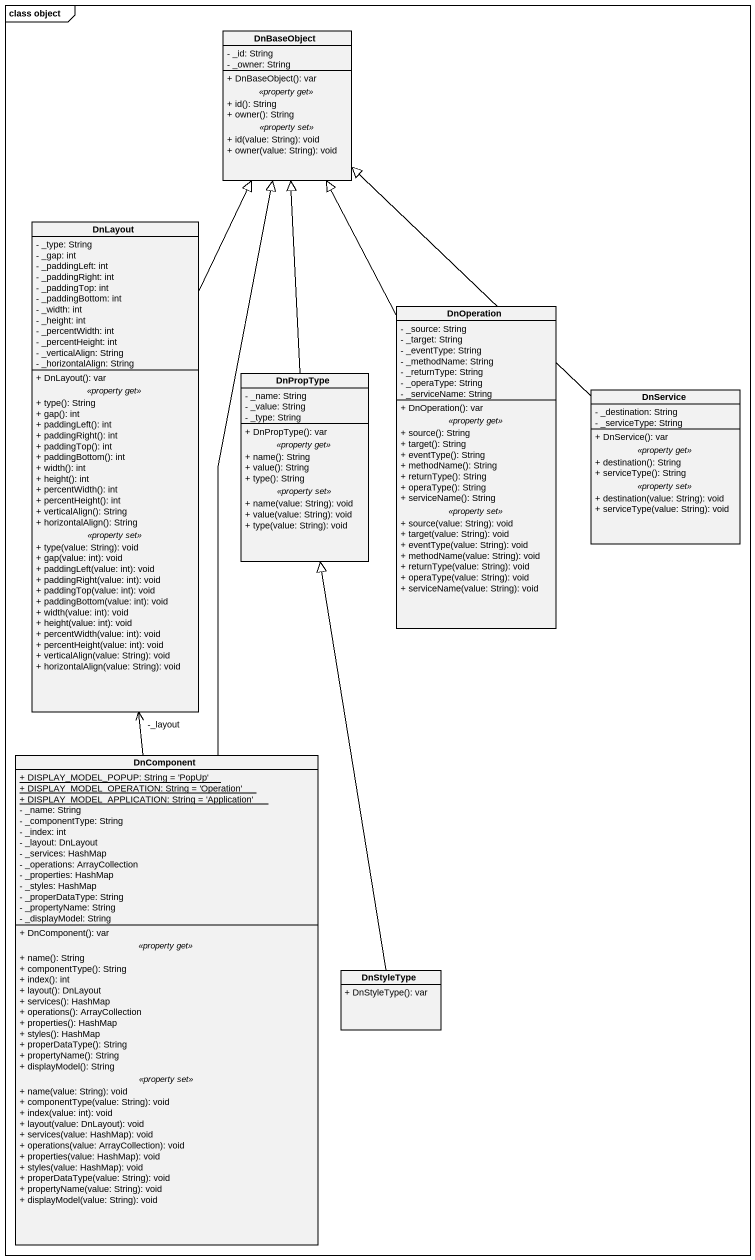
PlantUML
@startuml
mainframe class object
hide circle
hide empty members
skinparam classAttributeIconSize 0
class DnBaseObject {
  - _id: String
  - _owner: String
  --
  + DnBaseObject(): var
  .. <<property get>> ..
  + id(): String
  + owner(): String
  .. <<property set>> ..
  + id(value: String): void
  + owner(value: String): void
}
class DnLayout {
  - _type: String
  - _gap: int
  - _paddingLeft: int
  - _paddingRight: int
  - _paddingTop: int
  - _paddingBottom: int
  - _width: int
  - _height: int
  - _percentWidth: int
  - _percentHeight: int
  - _verticalAlign: String
  - _horizontalAlign: String
  --
  + DnLayout(): var
  .. <<property get>> ..
  + type(): String
  + gap(): int
  + paddingLeft(): int
  + paddingRight(): int
  + paddingTop(): int
  + paddingBottom(): int
  + width(): int
  + height(): int
  + percentWidth(): int
  + percentHeight(): int
  + verticalAlign(): String
  + horizontalAlign(): String
  .. <<property set>> ..
  + type(value: String): void
  + gap(value: int): void
  + paddingLeft(value: int): void
  + paddingRight(value: int): void
  + paddingTop(value: int): void
  + paddingBottom(value: int): void
  + width(value: int): void
  + height(value: int): void
  + percentWidth(value: int): void
  + percentHeight(value: int): void
  + verticalAlign(value: String): void
  + horizontalAlign(value: String): void
}
class DnOperation {
  - _source: String
  - _target: String
  - _eventType: String
  - _methodName: String
  - _returnType: String
  - _operaType: String
  - _serviceName: String
  --
  + DnOperation(): var
  .. <<property get>> ..
  + source(): String
  + target(): String
  + eventType(): String
  + methodName(): String
  + returnType(): String
  + operaType(): String
  + serviceName(): String
  .. <<property set>> ..
  + source(value: String): void
  + target(value: String): void
  + eventType(value: String): void
  + methodName(value: String): void
  + returnType(value: String): void
  + operaType(value: String): void
  + serviceName(value: String): void
}
class DnPropType {
  - _name: String
  - _value: String
  - _type: String
  --
  + DnPropType(): var
  .. <<property get>> ..
  + name(): String
  + value(): String
  + type(): String
  .. <<property set>> ..
  + name(value: String): void
  + value(value: String): void
  + type(value: String): void
}
class DnService {
  - _destination: String
  - _serviceType: String
  --
  + DnService(): var
  .. <<property get>> ..
  + destination(): String
  + serviceType(): String
  .. <<property set>> ..
  + destination(value: String): void
  + serviceType(value: String): void
}
class DnComponent {
  {static} + DISPLAY_MODEL_POPUP: String = 'PopUp'
  {static} + DISPLAY_MODEL_OPERATION: String = 'Operation'
  {static} + DISPLAY_MODEL_APPLICATION: String = 'Application'
  - _name: String
  - _componentType: String
  - _index: int
  - _layout: DnLayout
  - _services: HashMap
  - _operations: ArrayCollection
  - _properties: HashMap
  - _styles: HashMap
  - _properDataType: String
  - _propertyName: String
  - _displayModel: String
  --
  + DnComponent(): var
  .. <<property get>> ..
  + name(): String
  + componentType(): String
  + index(): int
  + layout(): DnLayout
  + services(): HashMap
  + operations(): ArrayCollection
  + properties(): HashMap
  + styles(): HashMap
  + properDataType(): String
  + propertyName(): String
  + displayModel(): String
  .. <<property set>> ..
  + name(value: String): void
  + componentType(value: String): void
  + index(value: int): void
  + layout(value: DnLayout): void
  + services(value: HashMap): void
  + operations(value: ArrayCollection): void
  + properties(value: HashMap): void
  + styles(value: HashMap): void
  + properDataType(value: String): void
  + propertyName(value: String): void
  + displayModel(value: String): void
}
class DnStyleType {
  + DnStyleType(): var
}
DnLayout -up-|> DnBaseObject
DnOperation -up-|> DnBaseObject
DnPropType -up-|> DnBaseObject
DnService -up-|> DnBaseObject
DnComponent -up-|> DnBaseObject
DnComponent -up-> "-_layout" DnLayout
DnStyleType -up-|> DnPropType
@enduml
